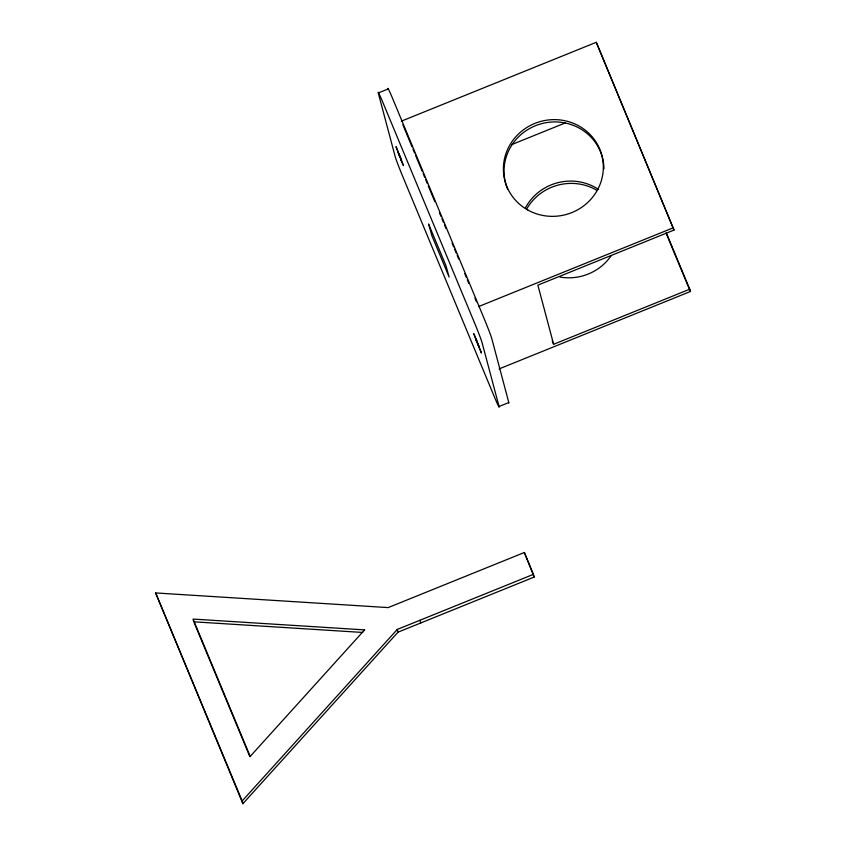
<?xml version="1.0" encoding="UTF-8"?>
<svg xmlns="http://www.w3.org/2000/svg" width="846" height="846" viewBox="0 0 846 846"><rect width="100%" height="100%" fill="white"/><g stroke="black" fill="none" stroke-linecap="round" stroke-linejoin="round"><path stroke-width="1.27" d="M242.876 803.7L242.146 800.972L397.26 629.445L533.435 574.339L524.351 552.501L388.177 607.597L155.632 592.94L242.876 803.7L397.99 632.173L534.164 577.067L533.435 574.339M378.543 92.849L388.282 88.904M401.364 121.168L596.282 42.3L674.008 230.059L537.876 285.144L553.622 344.29L689.744 289.205L666.415 233.084M511.756 144.581L565.234 122.945M478.476 306.612L673.395 227.743M499.098 368.919L690.368 291.521L689.744 289.205M498.78 406.609L508.52 402.664A17.533 0.603 68 0 0 508.784 402.474L491.812 338.696A17.533 0.603 68 0 0 484.113 318.54L393.295 100.135A17.533 0.603 68 0 0 388.018 89.094M362.723 632.459L193.797 621.81L193.311 619.991M399.978 157.039L397.916 151.762L401.554 160.497L396.002 146.654L403.468 165.594L400.465 158.858M674.008 230.059L596.282 42.3M666.014 232.957L690.368 291.521M552.205 340.896L553.622 344.29M402.886 124.827L412.013 146.792M413.028 149.234L414.551 152.893M415.566 155.336L422.165 171.188M423.18 173.631L424.692 177.29M425.707 179.733L427.23 183.392M428.245 185.834L434.844 201.697M439.412 212.674L440.935 216.333M441.95 218.776L443.473 222.435M444.488 224.877L446.001 228.536M452.092 243.172L453.615 246.831M454.63 249.274L456.153 252.933M457.168 255.376L458.691 259.035M464.782 273.67L466.294 277.329M467.309 279.772L468.832 283.431M474.923 298.078L476.446 301.736M534.164 577.067L524.351 552.501M194.305 623.026L249.898 756.726M155.632 592.94L242.146 800.972M419.997 620.245L420.726 622.973M397.26 629.445L397.99 632.173M507.579 189.081A50.094 48.243 -14.9 0 1 544.221 123.051A50.094 48.243 -14.9 0 1 603.949 168.777M526.698 208.983A50.094 48.243 -14.9 0 1 596.959 190.361M611.288 255.545A50.094 48.243 -14.9 0 1 559.999 277.065M525.461 207.799A50.094 48.243 -14.9 0 1 598.556 189.43M476.383 340.039L475.769 338.96L479.396 347.695L476.383 340.039M364.615 629.889L250.183 756.43L193.068 619.071L364.615 629.889M428.658 224.201L431.894 235.706L449.141 277.076L445.916 265.57L428.658 224.201M473.845 333.853L481.321 352.803L473.845 333.853M474.373 322.485L383.555 104.079A17.533 0.603 68 0 0 378.278 93.039L395.241 156.817A17.533 0.603 68 0 0 402.95 176.973L493.768 395.378A17.533 0.603 68 0 0 499.045 406.418L482.072 342.641A17.533 0.603 68 0 0 474.373 322.485M527.83 210.02A50.094 48.243 -14.9 0 0 603.335 167.698A50.094 48.243 -14.9 0 0 528.93 126.244A50.094 48.243 -14.9 0 0 527.83 210.02"/></g></svg>
